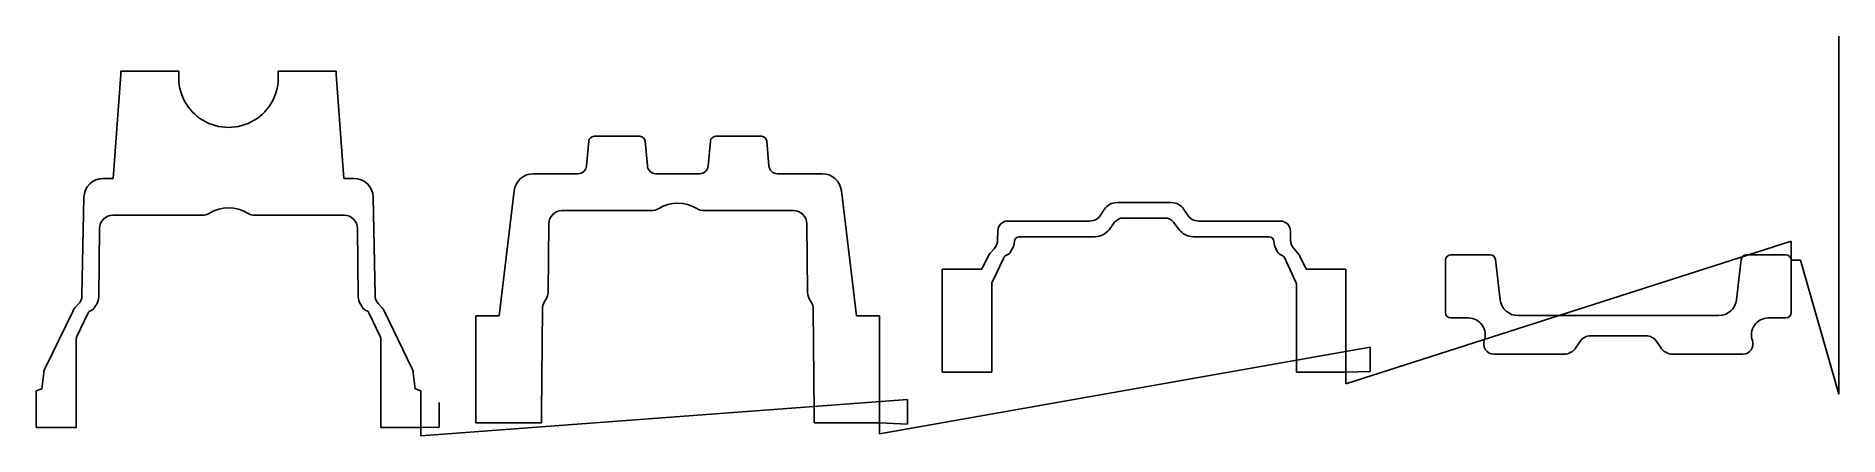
# Model space of a CAD drawing. Header units: metres. Extents: x 123 to 2050, y 280 to 708.
import ezdxf

# ---------------------------------------------------------------- set-up
doc = ezdxf.new("R2010")
doc.units = ezdxf.units.M

msp = doc.modelspace()

# ---------------------------------------------------------------- linework, layer by layer
at = {"layer": 'TOOL_0'}
for p, q in [((2049.916, 707.252), (2049.916, 708.252)), ((2049.916, 326.003), (2049.916, 707.252)), ((205.166, 555.924), (213.304, 667.038)), ((213.304, 667.038), (213.302, 670.733)), ((213.302, 670.733), (275.222, 670.733)), ((275.222, 666.983), (275.195, 666.503)), ((275.222, 670.733), (275.222, 666.983)), ((381.504, 666.939), (381.503, 670.734)), ((381.503, 670.734), (443.423, 670.734)), ((381.53, 666.508), (381.504, 666.939)), ((443.423, 670.734), (443.423, 666.984)), ((443.423, 666.984), (451.559, 555.925)), ((719.209, 600.932), (768.046, 600.932)), ((849.21, 600.932), (898.047, 600.932)), ((711.179, 569.375), (713.481, 595.683)), ((773.774, 595.683), (776.076, 569.375)), ((841.18, 569.375), (843.482, 595.683)), ((903.775, 595.683), (906.077, 569.375)), ((654.371, 560.931), (701.964, 560.931)), ((785.291, 560.931), (831.965, 560.931)), ((915.292, 560.931), (962.885, 560.931)), ((194.482, 555.924), (205.166, 555.924)), ((451.559, 555.925), (462.243, 555.925)), ((617.722, 408.931), (633.769, 542.653)), ((983.487, 542.653), (999.534, 408.931)), ((171.721, 430.779), (173.736, 535.573)), ((482.989, 535.574), (485.004, 430.78)), ((780.061, 521.43), (684.965, 521.43)), ((932.288, 521.43), (837.192, 521.43)), ((1260.934, 516.894), (1264.597, 522.669)), ((1277.897, 529.982), (1336.401, 529.982)), ((1349.701, 522.669), (1353.364, 516.894)), ((190.454, 502.328), (189.659, 429.232)), ((299.799, 516.423), (204.703, 516.423)), ((452.026, 516.423), (356.93, 516.423)), ((467.07, 429.232), (466.275, 502.328)), ((670.716, 507.335), (669.921, 434.239)), ((947.332, 434.239), (946.537, 507.335)), ((1161.44, 510.277), (1248.901, 510.277)), ((1275.649, 508.976), (1269.649, 500.976)), ((1329.649, 513.476), (1284.649, 513.476)), ((1344.649, 500.976), (1338.649, 508.976)), ((1365.397, 510.277), (1452.853, 510.277)), ((1150.506, 490.112), (1150.692, 499.734)), ((1254.649, 493.476), (1173.691, 493.476)), ((1440.607, 493.476), (1359.649, 493.476)), ((1463.601, 499.734), (1463.791, 489.832)), ((1522.898, 335.995), (1998.845, 488.622)), ((1998.845, 488.622), (1998.845, 468.268)), ((1133.806, 458.73), (1140.547, 472.64)), ((1143.013, 476.308), (1146.851, 480.572)), ((1157.024, 471.028), (1144.8, 444.916)), ((1166.199, 480.353), (1164.395, 477.346)), ((1449.903, 477.346), (1448.099, 480.353)), ((1469.499, 444.917), (1457.237, 471.109)), ((1467.446, 480.573), (1471.284, 476.309)), ((1473.75, 472.641), (1480.491, 458.731)), ((1629.346, 412.268), (1629.346, 468.268)), ((1635.096, 474.018), (1677.14, 474.018)), ((1682.852, 468.927), (1687.798, 426.061)), ((1940.394, 426.061), (1945.34, 468.927)), ((1951.052, 474.018), (1993.096, 474.018)), ((1998.845, 468.268), (1998.845, 412.268)), ((1998.846, 468.268), (2008.81, 468.268)), ((2008.81, 468.268), (2049.916, 325.003)), ((1091.399, 348.476), (1091.399, 458.73)), ((1091.399, 458.73), (1133.806, 458.73)), ((1480.491, 458.731), (1522.898, 458.731)), ((1522.898, 458.731), (1522.898, 348.477)), ((667.677, 426.307), (665.873, 423.3)), ((951.38, 423.3), (949.576, 426.307)), ((1144.399, 443.114), (1144.399, 348.476)), ((1469.9, 348.477), (1469.9, 443.115)), ((132.268, 352.727), (161.762, 413.588)), ((164.228, 417.256), (168.066, 421.52)), ((178.277, 412.056), (166.015, 385.864)), ((187.415, 421.3), (185.611, 418.293)), ((471.118, 418.293), (469.314, 421.3)), ((490.713, 385.863), (478.489, 411.975)), ((488.659, 421.521), (492.497, 417.257)), ((494.963, 413.589), (524.457, 352.728)), ((592.877, 294.431), (592.877, 408.931)), ((592.877, 408.931), (617.722, 408.931)), ((663.843, 416.087), (662.919, 305.181)), ((954.334, 305.174), (953.41, 416.087)), ((999.534, 408.931), (1024.379, 408.931)), ((1024.379, 408.931), (1024.379, 294.431)), ((1653.775, 406.518), (1635.096, 406.518)), ((1706.921, 409.018), (1921.271, 409.018)), ((1993.095, 406.518), (1974.416, 406.518)), ((1843.347, 387.518), (1784.843, 387.518)), ((165.614, 384.062), (165.614, 289.424)), ((491.114, 289.423), (491.114, 384.061)), ((1024.379, 282.452), (1548.779, 375.182)), ((1548.779, 375.182), (1548.779, 349.234)), ((1755.847, 367.813), (1680.904, 367.813)), ((1772.81, 380.901), (1769.147, 375.126)), ((1859.043, 375.126), (1855.38, 380.901)), ((1947.286, 367.813), (1872.343, 367.813)), ((128.678, 330.736), (130.813, 347.812)), ((525.912, 347.813), (528.047, 330.737)), ((1144.399, 348.476), (1091.399, 348.476)), ((1522.9, 348.477), (1469.9, 348.477)), ((1522.898, 348.477), (1522.898, 335.995)), ((1548.779, 349.234), (1522.9, 348.477)), ((122.614, 328.715), (128.678, 330.736)), ((122.614, 289.424), (122.614, 328.715)), ((528.047, 330.737), (534.111, 328.716)), ((534.111, 328.716), (534.111, 289.425)), ((534.111, 280.227), (1054.088, 319.285)), ((553.626, 315.994), (553.626, 289.722)), ((1054.088, 319.285), (1054.088, 292.94)), ((2049.916, 325.003), (2049.916, 326.003)), ((2049.916, 326.003), (2049.916, 325.003)), ((2049.916, 325.003), (2049.916, 326.003)), ((165.614, 289.424), (122.614, 289.424)), ((534.114, 289.423), (491.114, 289.423)), ((534.111, 289.425), (534.111, 280.227)), ((553.626, 289.722), (534.114, 289.423)), ((662.919, 294.431), (592.877, 294.431)), ((662.919, 305.181), (662.919, 294.431)), ((954.334, 294.43), (954.334, 305.174)), ((1024.376, 294.43), (954.334, 294.43)), ((1054.088, 292.94), (1024.376, 294.43)), ((1024.379, 294.431), (1024.379, 282.452))]:
    msp.add_line(p, q, dxfattribs=at)
for centre, radius, start, end in [((328.363, 663.67), 53.243, 176.94994, 3.05549), ((719.209, 595.182), 5.75, 90, 175.001341), ((768.046, 595.182), 5.75, 4.998659, 90), ((849.21, 595.182), 5.75, 90, 175.001341), ((898.047, 595.182), 5.75, 4.998659, 90), ((654.371, 540.181), 20.75, 90, 173.157885), ((701.964, 570.181), 9.25, 270, 355.001284), ((785.291, 570.181), 9.25, 184.998716, 270), ((831.965, 570.181), 9.25, 270, 355.001284), ((915.292, 570.181), 9.25, 184.998716, 270), ((962.885, 540.181), 20.75, 6.842115, 90), ((194.482, 535.174), 20.75, 90, 178.898188), ((462.243, 535.175), 20.75, 1.101812, 90), ((328.365, 485.173), 39.25, 58.710287, 121.29096), ((684.965, 507.18), 14.25, 90, 179.376764), ((780.061, 537.18), 15.75, 270, 301.290052), ((808.627, 490.18), 39.25, 58.710287, 121.29096), ((837.192, 537.18), 15.75, 238.709948, 270), ((932.288, 507.18), 14.25, 0.623236, 90), ((1277.897, 514.232), 15.75, 90, 147.610556), ((1336.401, 514.232), 15.75, 32.389444, 90), ((204.703, 502.173), 14.25, 90, 179.376764), ((299.799, 532.173), 15.75, 270, 301.290052), ((356.93, 532.173), 15.75, 238.709948, 270), ((452.026, 502.173), 14.25, 0.623236, 90), ((1161.44, 499.527), 10.75, 90, 178.896654), ((1248.901, 524.527), 14.25, 270, 327.611454), ((1284.649, 502.226), 11.25, 90, 143.130102), ((1329.649, 502.226), 11.25, 36.869898, 90), ((1365.397, 524.527), 14.25, 212.388546, 270), ((1452.853, 499.527), 10.75, 1.103346, 90), ((1136.256, 490.102), 14.25, 318.029224, 0.040208), ((1152.694, 488.456), 15.75, 329.036243, 359.377916), ((1173.691, 488.228), 5.248, 90, 179.377719), ((1254.649, 512.226), 18.75, 270, 323.130102), ((1359.649, 512.226), 18.75, 216.869898, 270), ((1440.607, 488.228), 5.248, 0.622281, 90), ((1461.605, 488.456), 15.75, 180.622044, 210.961885), ((1478.038, 490.106), 14.25, 181.101783, 221.98781), ((1154.72, 465.771), 15.75, 138.010895, 154.14267), ((1160.873, 469.227), 4.25, 110.208879, 154.92446), ((1156.041, 482.359), 9.743, 290.198141, 329.033218), ((1458.019, 482.215), 9.464, 210.960642, 250.263099), ((1453.388, 469.307), 4.25, 25.087751, 70.264552), ((1459.577, 465.773), 15.75, 25.854056, 41.986401), ((1635.096, 468.268), 5.75, 90, 180), ((1677.14, 468.268), 5.75, 6.581183, 90), ((1951.052, 468.268), 5.75, 90, 173.418817), ((1993.096, 468.268), 5.75, 0, 90), ((1148.649, 443.114), 4.25, 154.912249, 180), ((1465.65, 443.115), 4.25, 0, 25.087751), ((157.474, 431.053), 14.25, 318.01219, 358.898217), ((173.91, 429.403), 15.75, 329.036243, 359.377916), ((482.82, 429.403), 15.75, 180.622044, 210.961885), ((499.251, 431.054), 14.25, 181.101783, 221.98781), ((654.172, 434.41), 15.75, 329.036243, 359.377916), ((963.082, 434.41), 15.75, 180.622044, 210.961885), ((1706.921, 428.268), 19.25, 186.583423, 270), ((1921.271, 428.268), 19.25, 270, 353.416577), ((175.935, 406.719), 15.75, 138.010895, 154.14267), ((182.126, 410.254), 4.25, 109.735448, 154.912249), ((177.496, 423.162), 9.464, 289.731203, 329.036243), ((479.473, 423.305), 9.743, 210.958714, 249.79431), ((474.64, 410.173), 4.25, 25.087751, 69.795778), ((480.79, 406.721), 15.75, 25.854056, 41.986401), ((678.092, 415.968), 14.25, 149.034175, 179.521508), ((939.16, 415.968), 14.25, 0.478459, 30.963757), ((1635.096, 412.268), 5.75, 180, 270), ((1653.774, 388.407), 18.111, 340.058247, 89.996836), ((1974.416, 388.407), 18.111, 90, 199.941753), ((1993.095, 412.268), 5.75, 270, 0), ((169.864, 384.062), 4.25, 154.912249, 180), ((486.864, 384.061), 4.25, 0, 25.087751), ((1784.843, 373.268), 14.25, 90, 147.611454), ((1843.347, 373.268), 14.25, 32.388546, 90), ((1680.904, 378.563), 10.75, 160.054689, 270), ((1755.847, 383.563), 15.75, 270, 327.610556), ((1872.343, 383.563), 15.75, 212.389444, 270), ((1947.286, 378.563), 10.75, 270, 19.945311), ((146.441, 345.858), 15.75, 154.14267, 172.873179), ((510.284, 345.859), 15.75, 7.126821, 25.85733)]:
    msp.add_arc(centre, radius, start, end, dxfattribs=at)

doc.saveas('drawing.dxf')
